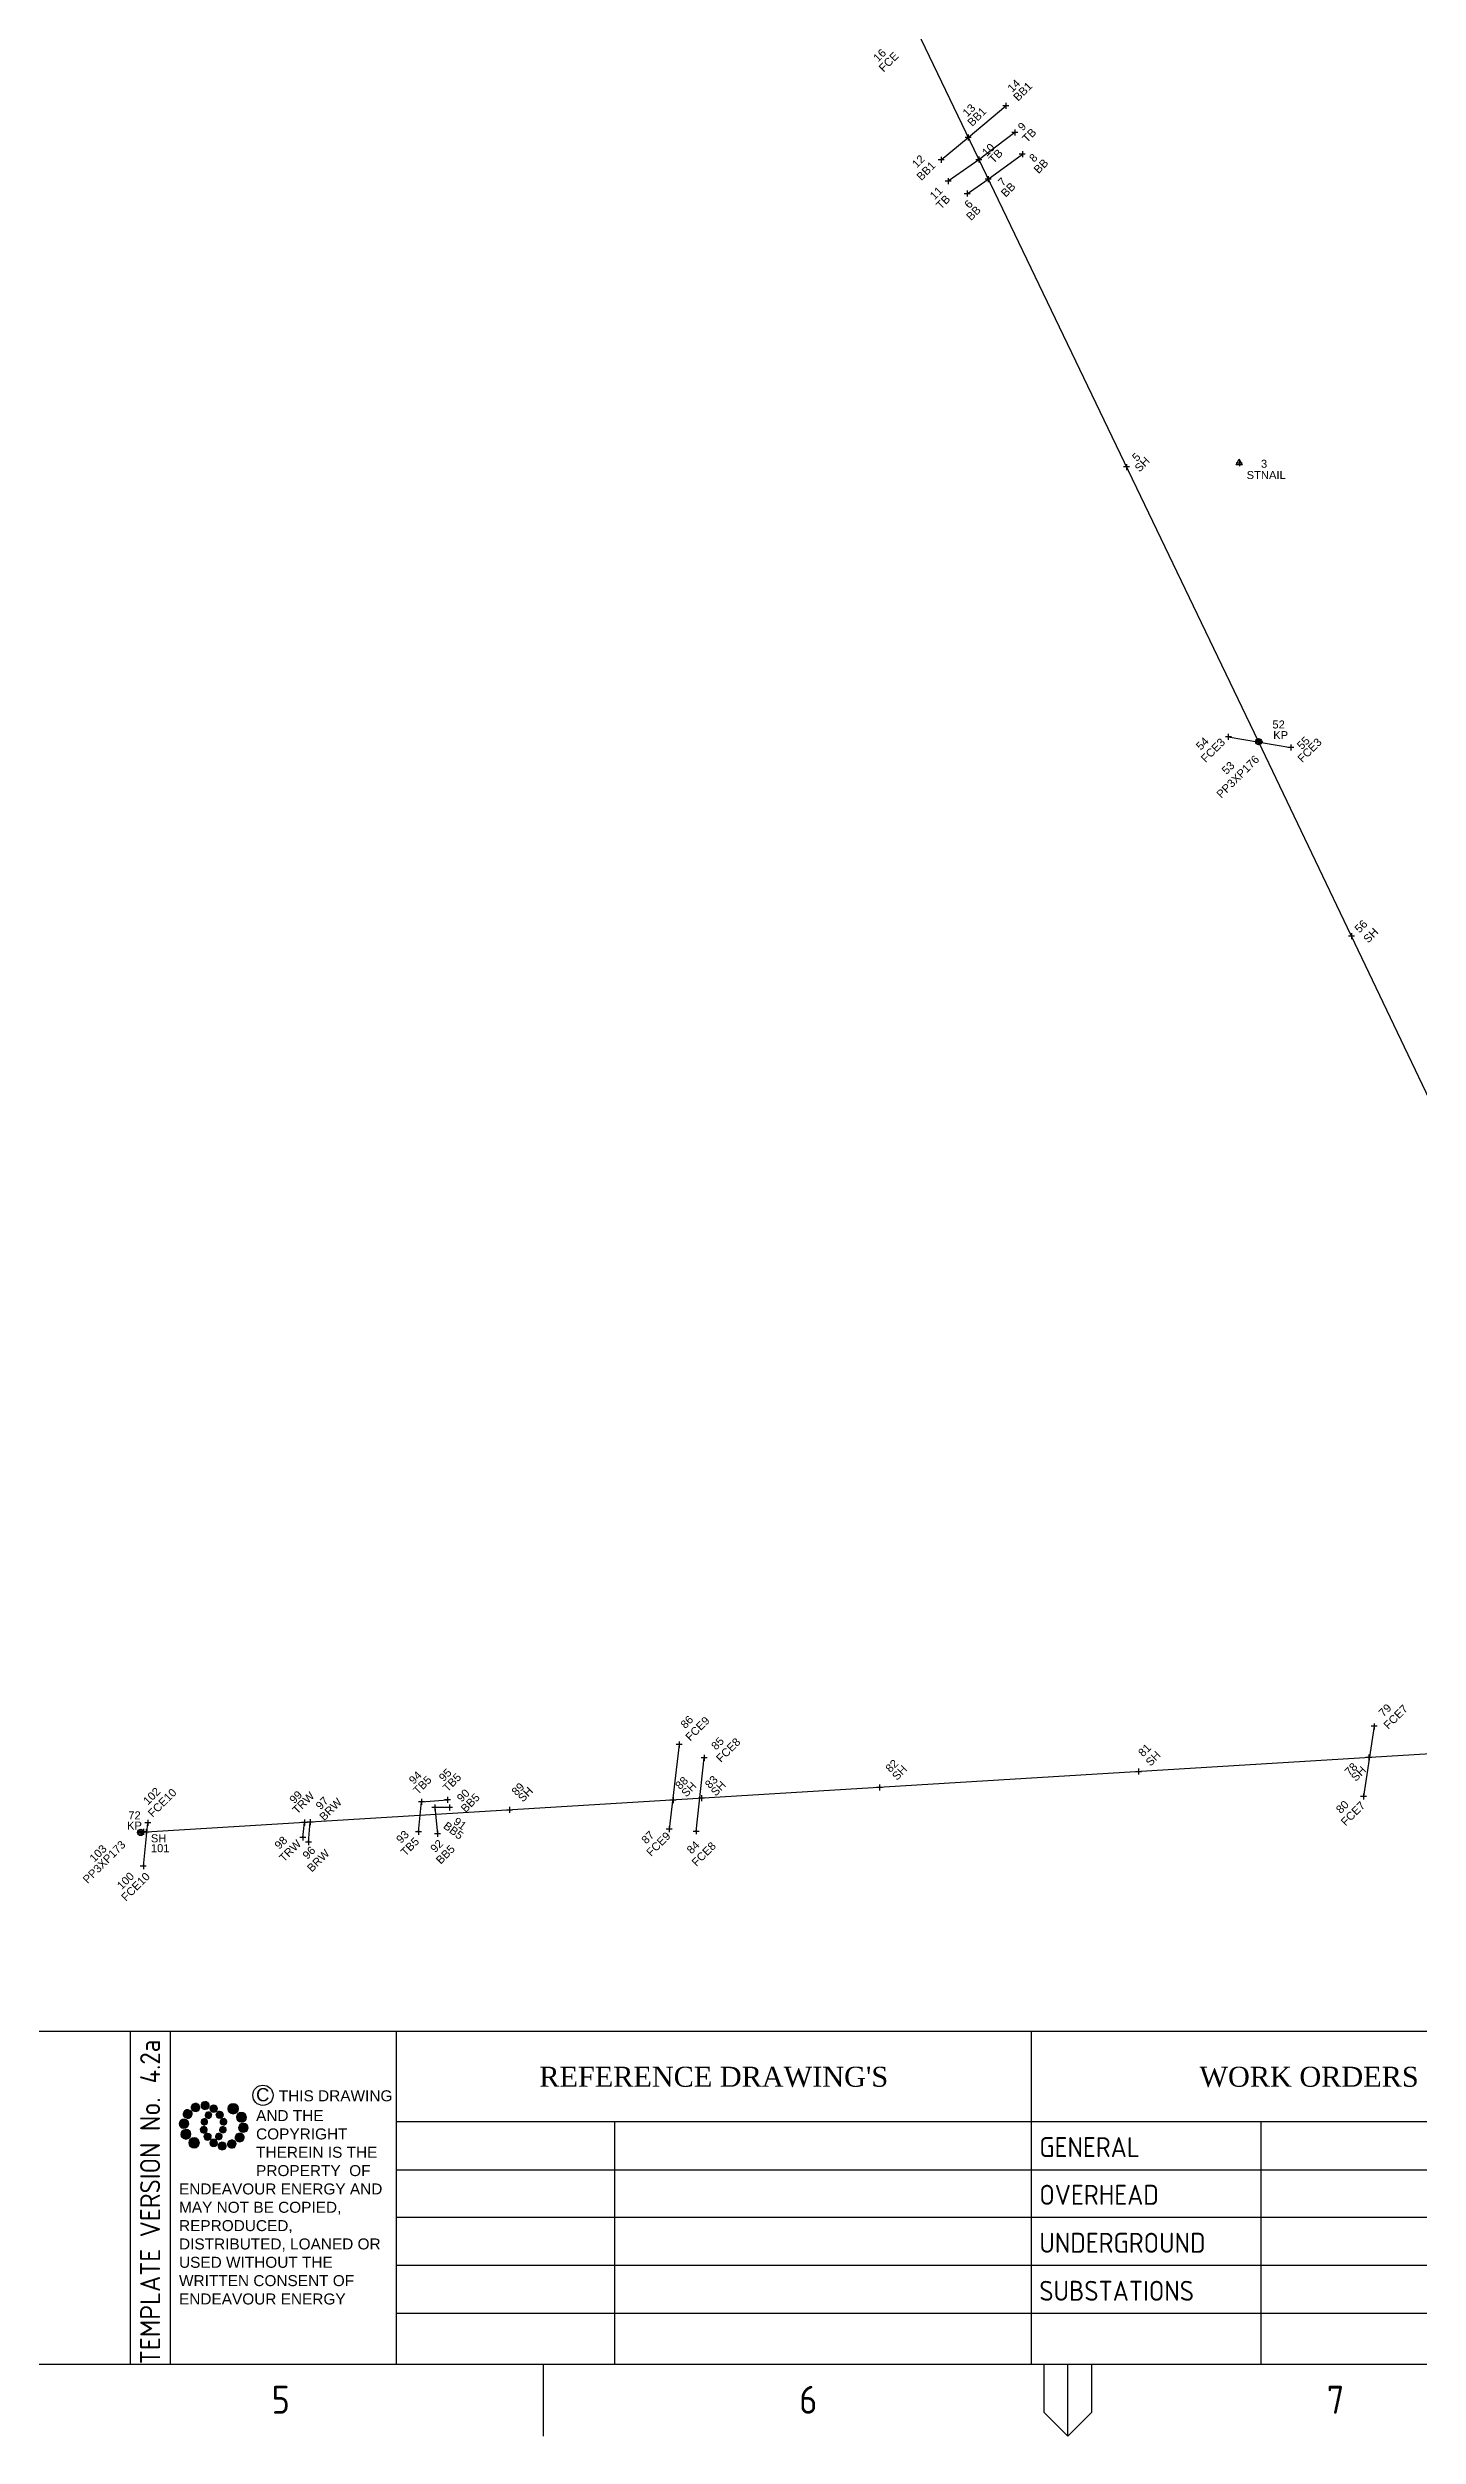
# Paper-space layout 'Survey' of a CAD drawing. Header units: metres, sheet in millimetres. Extents: x -21 to 813, y -3 to 583.
# Drawn here: x 268.7 to 439.9, y -3 to 295.5 of the extents above; entities that cross this region are included whole.
import ezdxf
from ezdxf.enums import TextEntityAlignment as Align

# ---------------------------------------------------------------- set-up
doc = ezdxf.new("R2010")
doc.units = ezdxf.units.M
doc.layers.get('0').update_dxf_attribs({"color": 6})
for name, color, linetype in [('Notes', 7, 'Continuous'), ('SupportsUG_SP_EXT', 7, 'Continuous'), ('TEXT1', 7, 'Continuous')]:
    doc.layers.add(name, color=color, linetype=linetype)
doc.styles.add('ARIAL', font='arial.ttf', dxfattribs={"height": 2})
doc.styles.add('iecISOCP', font='isocp.shx')
doc.styles.add('iecTimesNewRoman', font='times.ttf')
doc.styles.get("Standard").update_dxf_attribs({"font": 'arial.ttf'})

# ---------------------------------------------------------------- blocks, each defined once
blk = doc.blocks.new('EE_LOGO_SMALL')
at = {"layer": 'Notes'}
h = blk.add_hatch(color=256, dxfattribs=at)
edge = h.paths.add_edge_path()
edge.add_spline(control_points=[(-1.35, 5.88), (-1.41, 6.52), (-1.98, 6.98), (-2.62, 6.92), (-3.26, 6.85), (-3.72, 6.28), (-3.66, 5.65), (-3.6, 5.01), (-3.03, 4.54), (-2.39, 4.61), (-1.75, 4.67), (-1.28, 5.24), (-1.35, 5.88)], knot_values=[0, 0, 0, 0, 1, 1, 1, 2, 2, 2, 3, 3, 3, 4, 4, 4, 4], degree=3, periodic=0)
h = blk.add_hatch(color=256, dxfattribs=at)
edge = h.paths.add_edge_path()
edge.add_spline(control_points=[(-8.41, 1.95), (-9.16, 1.99), (-9.8, 1.42), (-9.84, 0.67), (-9.89, -0.07), (-9.31, -0.71), (-8.56, -0.75), (-7.82, -0.8), (-7.18, -0.23), (-7.14, 0.52), (-7.09, 1.27), (-7.66, 1.91), (-8.41, 1.95)], knot_values=[0, 0, 0, 0, 1, 1, 1, 2, 2, 2, 3, 3, 3, 4, 4, 4, 4], degree=3, periodic=0)
h = blk.add_hatch(color=256, dxfattribs=at)
edge = h.paths.add_edge_path()
edge.add_spline(control_points=[(-6.81, 4.47), (-7.42, 4.82), (-8.21, 4.62), (-8.57, 4), (-8.92, 3.39), (-8.72, 2.6), (-8.1, 2.25), (-7.49, 1.89), (-6.7, 2.09), (-6.34, 2.71), (-5.98, 3.32), (-6.19, 4.11), (-6.81, 4.47)], knot_values=[0, 0, 0, 0, 1, 1, 1, 2, 2, 2, 3, 3, 3, 4, 4, 4, 4], degree=3, periodic=0)
h = blk.add_hatch(color=256, dxfattribs=at)
edge = h.paths.add_edge_path()
edge.add_spline(control_points=[(-4.19, 5.89), (-4.56, 6.46), (-5.32, 6.62), (-5.88, 6.26), (-6.45, 5.89), (-6.61, 5.13), (-6.25, 4.56), (-5.88, 4), (-5.13, 3.83), (-4.56, 4.2), (-3.99, 4.56), (-3.82, 5.32), (-4.19, 5.89)], knot_values=[0, 0, 0, 0, 1, 1, 1, 2, 2, 2, 3, 3, 3, 4, 4, 4, 4], degree=3, periodic=0)
h = blk.add_hatch(color=256, dxfattribs=at)
edge = h.paths.add_edge_path()
edge.add_spline(control_points=[(-2.5, 2.07), (-3.02, 2.18), (-3.52, 1.86), (-3.63, 1.35), (-3.74, 0.84), (-3.41, 0.33), (-2.91, 0.22), (-2.39, 0.11), (-1.89, 0.43), (-1.78, 0.95), (-1.67, 1.46), (-1.99, 1.96), (-2.5, 2.07)], knot_values=[0, 0, 0, 0, 1, 1, 1, 2, 2, 2, 3, 3, 3, 4, 4, 4, 4], degree=3, periodic=0)
h = blk.add_hatch(color=256, dxfattribs=at)
edge = h.paths.add_edge_path()
edge.add_spline(control_points=[(1.01, 4.87), (1.01, 4.27), (0.53, 3.79), (-0.07, 3.79), (-0.67, 3.79), (-1.16, 4.27), (-1.16, 4.87), (-1.16, 5.47), (-0.67, 5.96), (-0.07, 5.96), (0.53, 5.96), (1.01, 5.47), (1.01, 4.87)], knot_values=[0, 0, 0, 0, 1, 1, 1, 2, 2, 2, 3, 3, 3, 4, 4, 4, 4], degree=3, periodic=0)
edge = h.paths.add_edge_path()
edge.add_spline(control_points=[(-1.36, 3.98), (-1.87, 4.09), (-2.38, 3.77), (-2.49, 3.26), (-2.6, 2.75), (-2.27, 2.24), (-1.76, 2.13), (-1.25, 2.02), (-0.75, 2.35), (-0.64, 2.86), (-0.53, 3.37), (-0.85, 3.87), (-1.36, 3.98)], knot_values=[0, 0, 0, 0, 1, 1, 1, 2, 2, 2, 3, 3, 3, 4, 4, 4, 4], degree=3, periodic=0)
h = blk.add_hatch(color=256, dxfattribs=at)
edge = h.paths.add_edge_path()
edge.add_spline(control_points=[(2.33, 2.37), (2.77, 2.76), (2.8, 3.42), (2.42, 3.85), (2.03, 4.29), (1.37, 4.32), (0.94, 3.94), (0.51, 3.55), (0.47, 2.89), (0.85, 2.46), (1.24, 2.03), (1.9, 1.99), (2.33, 2.37)], knot_values=[0, 0, 0, 0, 1, 1, 1, 2, 2, 2, 3, 3, 3, 4, 4, 4, 4], degree=3, periodic=0)
edge = h.paths.add_edge_path()
edge.add_spline(control_points=[(1.01, 4.87), (1.01, 4.27), (0.53, 3.79), (-0.07, 3.79), (-0.67, 3.79), (-1.16, 4.27), (-1.16, 4.87), (-1.16, 5.47), (-0.67, 5.96), (-0.07, 5.96), (0.53, 5.96), (1.01, 5.47), (1.01, 4.87)], knot_values=[0, 0, 0, 0, 1, 1, 1, 2, 2, 2, 3, 3, 3, 4, 4, 4, 4], degree=3, periodic=0)
h = blk.add_hatch(color=256, dxfattribs=at)
edge = h.paths.add_edge_path()
edge.add_spline(control_points=[(1.01, 4.87), (1.01, 4.27), (0.53, 3.79), (-0.07, 3.79), (-0.67, 3.79), (-1.16, 4.27), (-1.16, 4.87), (-1.16, 5.47), (-0.67, 5.96), (-0.07, 5.96), (0.53, 5.96), (1.01, 5.47), (1.01, 4.87)], knot_values=[0, 0, 0, 0, 1, 1, 1, 2, 2, 2, 3, 3, 3, 4, 4, 4, 4], degree=3, periodic=0)
edge = h.paths.add_edge_path(flags=16)
edge.add_spline(control_points=[(1.01, 4.87), (1.01, 4.27), (0.53, 3.79), (-0.07, 3.79), (-0.67, 3.79), (-1.16, 4.27), (-1.16, 4.87), (-1.16, 5.47), (-0.67, 5.96), (-0.07, 5.96), (0.53, 5.96), (1.01, 5.47), (1.01, 4.87)], knot_values=[0, 0, 0, 0, 1, 1, 1, 2, 2, 2, 3, 3, 3, 4, 4, 4, 4], degree=3, periodic=0)
h = blk.add_hatch(color=256, dxfattribs=at)
edge = h.paths.add_edge_path()
edge.add_spline(control_points=[(2.98, 0.19), (3.52, 0.33), (3.83, 0.88), (3.69, 1.41), (3.55, 1.94), (3.01, 2.26), (2.48, 2.12), (1.95, 1.98), (1.63, 1.43), (1.77, 0.9), (1.91, 0.37), (2.45, 0.05), (2.98, 0.19)], knot_values=[0, 0, 0, 0, 1, 1, 1, 2, 2, 2, 3, 3, 3, 4, 4, 4, 4], degree=3, periodic=0)
h = blk.add_hatch(color=256, dxfattribs=at)
edge = h.paths.add_edge_path()
edge.add_spline(control_points=[(6.99, 4.87), (6.99, 4.04), (6.32, 3.36), (5.48, 3.36), (4.65, 3.36), (3.97, 4.04), (3.97, 4.87), (3.97, 5.71), (4.65, 6.38), (5.48, 6.38), (6.32, 6.38), (6.99, 5.71), (6.99, 4.87)], knot_values=[0, 0, 0, 0, 1, 1, 1, 2, 2, 2, 3, 3, 3, 4, 4, 4, 4], degree=3, periodic=0)
h = blk.add_hatch(color=256, dxfattribs=at)
edge = h.paths.add_edge_path()
edge.add_spline(control_points=[(8.37, 1.14), (9.1, 1.46), (9.42, 2.3), (9.11, 3.02), (8.79, 3.74), (7.95, 4.07), (7.23, 3.75), (6.51, 3.43), (6.18, 2.59), (6.49, 1.87), (6.81, 1.15), (7.65, 0.82), (8.37, 1.14)], knot_values=[0, 0, 0, 0, 1, 1, 1, 2, 2, 2, 3, 3, 3, 4, 4, 4, 4], degree=3, periodic=0)
h = blk.add_hatch(color=256, dxfattribs=at)
edge = h.paths.add_edge_path()
edge.add_spline(control_points=[(8.27, -1.91), (9.01, -1.95), (9.65, -1.38), (9.69, -0.63), (9.74, 0.12), (9.17, 0.75), (8.42, 0.8), (7.67, 0.84), (7.03, 0.27), (6.99, -0.48), (6.95, -1.22), (7.52, -1.87), (8.27, -1.91)], knot_values=[0, 0, 0, 0, 1, 1, 1, 2, 2, 2, 3, 3, 3, 4, 4, 4, 4], degree=3, periodic=0)
h = blk.add_hatch(color=256, dxfattribs=at)
edge = h.paths.add_edge_path()
edge.add_spline(control_points=[(-8.52, -1.1), (-9.24, -1.42), (-9.57, -2.26), (-9.25, -2.98), (-8.94, -3.7), (-8.09, -4.03), (-7.37, -3.71), (-6.65, -3.39), (-6.33, -2.55), (-6.64, -1.83), (-6.96, -1.11), (-7.8, -0.78), (-8.52, -1.1)], knot_values=[0, 0, 0, 0, 1, 1, 1, 2, 2, 2, 3, 3, 3, 4, 4, 4, 4], degree=3, periodic=0)
h = blk.add_hatch(color=256, dxfattribs=at)
edge = h.paths.add_edge_path()
edge.add_spline(control_points=[(-7.14, -4.83), (-7.14, -4), (-6.46, -3.32), (-5.63, -3.32), (-4.8, -3.32), (-4.12, -4), (-4.12, -4.83), (-4.12, -5.67), (-4.8, -6.34), (-5.63, -6.34), (-6.46, -6.34), (-7.14, -5.67), (-7.14, -4.83)], knot_values=[0, 0, 0, 0, 1, 1, 1, 2, 2, 2, 3, 3, 3, 4, 4, 4, 4], degree=3, periodic=0)
h = blk.add_hatch(color=256, dxfattribs=at)
edge = h.paths.add_edge_path()
edge.add_spline(control_points=[(-3.13, -0.15), (-3.66, -0.29), (-3.98, -0.84), (-3.84, -1.37), (-3.7, -1.9), (-3.15, -2.22), (-2.62, -2.08), (-2.09, -1.94), (-1.78, -1.39), (-1.91, -0.86), (-2.06, -0.33), (-2.6, -0.01), (-3.13, -0.15)], knot_values=[0, 0, 0, 0, 1, 1, 1, 2, 2, 2, 3, 3, 3, 4, 4, 4, 4], degree=3, periodic=0)
h = blk.add_hatch(color=256, dxfattribs=at)
edge = h.paths.add_edge_path()
edge.add_spline(control_points=[(-2.48, -2.33), (-2.91, -2.72), (-2.95, -3.38), (-2.56, -3.81), (-2.18, -4.24), (-1.52, -4.28), (-1.08, -3.9), (-0.65, -3.51), (-0.62, -2.85), (-1, -2.42), (-1.39, -1.98), (-2.05, -1.95), (-2.48, -2.33)], knot_values=[0, 0, 0, 0, 1, 1, 1, 2, 2, 2, 3, 3, 3, 4, 4, 4, 4], degree=3, periodic=0)
h = blk.add_hatch(color=256, dxfattribs=at)
edge = h.paths.add_edge_path()
edge.add_spline(control_points=[(-1.16, -4.83), (-1.16, -4.23), (-0.67, -3.74), (-0.07, -3.74), (0.53, -3.74), (1.01, -4.23), (1.01, -4.83), (1.01, -5.43), (0.53, -5.92), (-0.07, -5.92), (-0.67, -5.92), (-1.16, -5.43), (-1.16, -4.83)], knot_values=[0, 0, 0, 0, 1, 1, 1, 2, 2, 2, 3, 3, 3, 4, 4, 4, 4], degree=3, periodic=0)
h = blk.add_hatch(color=256, dxfattribs=at)
edge = h.paths.add_edge_path()
edge.add_spline(control_points=[(1.22, -3.94), (1.73, -4.05), (2.23, -3.73), (2.34, -3.22), (2.45, -2.71), (2.13, -2.2), (1.62, -2.09), (1.11, -1.98), (0.6, -2.3), (0.49, -2.81), (0.38, -3.32), (0.71, -3.83), (1.22, -3.94)], knot_values=[0, 0, 0, 0, 1, 1, 1, 2, 2, 2, 3, 3, 3, 4, 4, 4, 4], degree=3, periodic=0)
h = blk.add_hatch(color=256, dxfattribs=at)
edge = h.paths.add_edge_path()
edge.add_spline(control_points=[(1.2, -5.84), (1.27, -6.47), (1.84, -6.94), (2.47, -6.87), (3.11, -6.81), (3.58, -6.24), (3.51, -5.6), (3.45, -4.96), (2.88, -4.5), (2.24, -4.56), (1.6, -4.63), (1.13, -5.2), (1.2, -5.84)], knot_values=[0, 0, 0, 0, 1, 1, 1, 2, 2, 2, 3, 3, 3, 4, 4, 4, 4], degree=3, periodic=0)
h = blk.add_hatch(color=256, dxfattribs=at)
edge = h.paths.add_edge_path()
edge.add_spline(control_points=[(2.36, -2.03), (2.87, -2.14), (3.37, -1.81), (3.48, -1.3), (3.59, -0.79), (3.27, -0.29), (2.76, -0.18), (2.25, -0.07), (1.74, -0.39), (1.63, -0.9), (1.52, -1.41), (1.85, -1.92), (2.36, -2.03)], knot_values=[0, 0, 0, 0, 1, 1, 1, 2, 2, 2, 3, 3, 3, 4, 4, 4, 4], degree=3, periodic=0)
h = blk.add_hatch(color=256, dxfattribs=at)
edge = h.paths.add_edge_path()
edge.add_spline(control_points=[(4.05, -5.84), (4.41, -6.41), (5.17, -6.58), (5.73, -6.21), (6.3, -5.85), (6.46, -5.09), (6.1, -4.52), (5.73, -3.95), (4.98, -3.79), (4.41, -4.16), (3.84, -4.52), (3.68, -5.28), (4.05, -5.84)], knot_values=[0, 0, 0, 0, 1, 1, 1, 2, 2, 2, 3, 3, 3, 4, 4, 4, 4], degree=3, periodic=0)
h = blk.add_hatch(color=256, dxfattribs=at)
edge = h.paths.add_edge_path()
edge.add_spline(control_points=[(6.66, -4.43), (7.27, -4.78), (8.06, -4.58), (8.42, -3.96), (8.78, -3.35), (8.57, -2.56), (7.96, -2.2), (7.34, -1.84), (6.55, -2.05), (6.2, -2.66), (5.84, -3.28), (6.04, -4.07), (6.66, -4.43)], knot_values=[0, 0, 0, 0, 1, 1, 1, 2, 2, 2, 3, 3, 3, 4, 4, 4, 4], degree=3, periodic=0)
at = {"layer": 'Notes', "lineweight": 0}
for points in [[(1.85, 2.13), (1.85, 2.13)], [(-1.99, -2.08), (-1.99, -2.08)]]:
    blk.add_lwpolyline(points, dxfattribs=at)
for points in [[(-1.35, 5.88), (-1.41, 6.52), (-1.98, 6.98), (-2.62, 6.92), (-3.26, 6.85), (-3.72, 6.28), (-3.66, 5.65), (-3.6, 5.01), (-3.03, 4.54), (-2.39, 4.61), (-1.75, 4.67), (-1.28, 5.24), (-1.35, 5.88)], [(-8.41, 1.95), (-9.16, 1.99), (-9.8, 1.42), (-9.84, 0.67), (-9.89, -0.07), (-9.31, -0.71), (-8.56, -0.75), (-7.82, -0.8), (-7.18, -0.23), (-7.14, 0.52), (-7.09, 1.27), (-7.66, 1.91), (-8.41, 1.95)], [(-6.81, 4.47), (-7.42, 4.82), (-8.21, 4.62), (-8.57, 4), (-8.92, 3.39), (-8.72, 2.6), (-8.1, 2.25), (-7.49, 1.89), (-6.7, 2.09), (-6.34, 2.71), (-5.98, 3.32), (-6.19, 4.11), (-6.81, 4.47)], [(-4.19, 5.89), (-4.56, 6.46), (-5.32, 6.62), (-5.88, 6.26), (-6.45, 5.89), (-6.61, 5.13), (-6.25, 4.56), (-5.88, 4), (-5.13, 3.83), (-4.56, 4.2), (-3.99, 4.56), (-3.82, 5.32), (-4.19, 5.89)], [(-2.5, 2.07), (-3.02, 2.18), (-3.52, 1.86), (-3.63, 1.35), (-3.74, 0.84), (-3.41, 0.33), (-2.91, 0.22), (-2.39, 0.11), (-1.89, 0.43), (-1.78, 0.95), (-1.67, 1.46), (-1.99, 1.96), (-2.5, 2.07)], [(-1.36, 3.98), (-1.87, 4.09), (-2.38, 3.77), (-2.49, 3.26), (-2.6, 2.75), (-2.27, 2.24), (-1.76, 2.13), (-1.25, 2.02), (-0.75, 2.35), (-0.64, 2.86), (-0.53, 3.37), (-0.85, 3.87), (-1.36, 3.98)], [(1.01, 4.87), (1.01, 4.27), (0.53, 3.79), (-0.07, 3.79), (-0.67, 3.79), (-1.16, 4.27), (-1.16, 4.87), (-1.16, 5.47), (-0.67, 5.96), (-0.07, 5.96), (0.53, 5.96), (1.01, 5.47), (1.01, 4.87)], [(1.01, 4.87), (1.01, 4.27), (0.53, 3.79), (-0.07, 3.79), (-0.67, 3.79), (-1.16, 4.27), (-1.16, 4.87), (-1.16, 5.47), (-0.67, 5.96), (-0.07, 5.96), (0.53, 5.96), (1.01, 5.47), (1.01, 4.87)], [(2.33, 2.37), (2.77, 2.76), (2.8, 3.42), (2.42, 3.85), (2.03, 4.29), (1.37, 4.32), (0.94, 3.94), (0.51, 3.55), (0.47, 2.89), (0.85, 2.46), (1.24, 2.03), (1.9, 1.99), (2.33, 2.37)], [(2.98, 0.19), (3.52, 0.33), (3.83, 0.88), (3.69, 1.41), (3.55, 1.94), (3.01, 2.26), (2.48, 2.12), (1.95, 1.98), (1.63, 1.43), (1.77, 0.9), (1.91, 0.37), (2.45, 0.05), (2.98, 0.19)], [(6.99, 4.87), (6.99, 4.04), (6.32, 3.36), (5.48, 3.36), (4.65, 3.36), (3.97, 4.04), (3.97, 4.87), (3.97, 5.71), (4.65, 6.38), (5.48, 6.38), (6.32, 6.38), (6.99, 5.71), (6.99, 4.87)], [(8.37, 1.14), (9.1, 1.46), (9.42, 2.3), (9.11, 3.02), (8.79, 3.74), (7.95, 4.07), (7.23, 3.75), (6.51, 3.43), (6.18, 2.59), (6.49, 1.87), (6.81, 1.15), (7.65, 0.82), (8.37, 1.14)], [(8.27, -1.91), (9.01, -1.95), (9.65, -1.38), (9.69, -0.63), (9.74, 0.12), (9.17, 0.75), (8.42, 0.8), (7.67, 0.84), (7.03, 0.27), (6.99, -0.48), (6.95, -1.22), (7.52, -1.87), (8.27, -1.91)], [(-8.52, -1.1), (-9.24, -1.42), (-9.57, -2.26), (-9.25, -2.98), (-8.94, -3.7), (-8.09, -4.03), (-7.37, -3.71), (-6.65, -3.39), (-6.33, -2.55), (-6.64, -1.83), (-6.96, -1.11), (-7.8, -0.78), (-8.52, -1.1)], [(-7.14, -4.83), (-7.14, -4), (-6.46, -3.32), (-5.63, -3.32), (-4.8, -3.32), (-4.12, -4), (-4.12, -4.83), (-4.12, -5.67), (-4.8, -6.34), (-5.63, -6.34), (-6.46, -6.34), (-7.14, -5.67), (-7.14, -4.83)], [(-3.13, -0.15), (-3.66, -0.29), (-3.98, -0.84), (-3.84, -1.37), (-3.7, -1.9), (-3.15, -2.22), (-2.62, -2.08), (-2.09, -1.94), (-1.78, -1.39), (-1.91, -0.86), (-2.06, -0.33), (-2.6, -0.01), (-3.13, -0.15)], [(-2.48, -2.33), (-2.91, -2.72), (-2.95, -3.38), (-2.56, -3.81), (-2.18, -4.24), (-1.52, -4.28), (-1.08, -3.9), (-0.65, -3.51), (-0.62, -2.85), (-1, -2.42), (-1.39, -1.98), (-2.05, -1.95), (-2.48, -2.33)], [(-1.16, -4.83), (-1.16, -4.23), (-0.67, -3.74), (-0.07, -3.74), (0.53, -3.74), (1.01, -4.23), (1.01, -4.83), (1.01, -5.43), (0.53, -5.92), (-0.07, -5.92), (-0.67, -5.92), (-1.16, -5.43), (-1.16, -4.83)], [(1.22, -3.94), (1.73, -4.05), (2.23, -3.73), (2.34, -3.22), (2.45, -2.71), (2.13, -2.2), (1.62, -2.09), (1.11, -1.98), (0.6, -2.3), (0.49, -2.81), (0.38, -3.32), (0.71, -3.83), (1.22, -3.94)], [(1.2, -5.84), (1.27, -6.47), (1.84, -6.94), (2.47, -6.87), (3.11, -6.81), (3.58, -6.24), (3.51, -5.6), (3.45, -4.96), (2.88, -4.5), (2.24, -4.56), (1.6, -4.63), (1.13, -5.2), (1.2, -5.84)], [(2.36, -2.03), (2.87, -2.14), (3.37, -1.81), (3.48, -1.3), (3.59, -0.79), (3.27, -0.29), (2.76, -0.18), (2.25, -0.07), (1.74, -0.39), (1.63, -0.9), (1.52, -1.41), (1.85, -1.92), (2.36, -2.03)], [(4.05, -5.84), (4.41, -6.41), (5.17, -6.58), (5.73, -6.21), (6.3, -5.85), (6.46, -5.09), (6.1, -4.52), (5.73, -3.95), (4.98, -3.79), (4.41, -4.16), (3.84, -4.52), (3.68, -5.28), (4.05, -5.84)], [(6.66, -4.43), (7.27, -4.78), (8.06, -4.58), (8.42, -3.96), (8.78, -3.35), (8.57, -2.56), (7.96, -2.2), (7.34, -1.84), (6.55, -2.05), (6.2, -2.66), (5.84, -3.28), (6.04, -4.07), (6.66, -4.43)]]:
    blk.add_open_spline(points, degree=3, knots=[0, 0, 0, 0, 1, 1, 1, 2, 2, 2, 3, 3, 3, 4, 4, 4, 4], dxfattribs=at)
blk = doc.blocks.new('EE_COPYRIGHT_A1')
at = {"layer": 'Notes'}
blk.add_circle((9.53, -0.82), 1.15, dxfattribs=at)
at = {"xscale": 0.4, "yscale": 0.4, "zscale": 0.4}
blk.add_blockref('EE_LOGO_SMALL', (3.96, -4.29), dxfattribs=at)
at = {"layer": 'Notes', "insert": (0, 0), "char_height": 1.25, "width": 24.1208, "attachment_point": 1, "style": 'ARIAL'}
blk.add_mtext('\\pt8.75;               ^I{\\H1.2x;C } THIS DRAWING\\P\\pi-8.75,l8.75,t8.75,20;       ^IAND THE ^I\\P\\pi0,t8.75;COPYRIGHT\\P\\pi-8.75,t1.25,8.75;^I^ITHEREIN IS THE PROPERTY  OF \\P\\pi0,l0,t1.25;ENDEAVOUR ENERGY AND MAY NOT BE COPIED, REPRODUCED, DISTRIBUTED, LOANED OR USED WITHOUT THE WRITTEN CONSENT OF ENDEAVOUR ENERGY', dxfattribs=at)
blk = doc.blocks.new('A1_FRAME_TITLE')
at = {"layer": 'Notes', "color": 3, "linetype": 'Continuous'}
for p, q in [((299.54, 47.62), (299.54, 5.97)), ((304.54, 47.62), (304.54, 5.97)), ((332.78, 47.62), (332.78, 5.97)), ((412.12, 47.62), (412.12, 5.97))]:
    blk.add_line(p, q, dxfattribs=at)
at = {"layer": 'Notes', "color": 7}
for p, q in [((332.81, 36.33), (478.24, 36.33)), ((360.07, 36.33), (360.07, 5.97)), ((440.78, 36.33), (440.78, 5.97)), ((332.78, 30.28), (478.24, 30.28)), ((478.24, 24.33), (332.78, 24.33)), ((478.24, 18.33), (332.78, 18.33)), ((478.24, 12.33), (332.78, 12.33))]:
    blk.add_line(p, q, dxfattribs=at)
at = {"layer": 'Notes', "linetype": 'Continuous'}
for p, q in [((351.17, -3.03), (351.17, 5.97)), ((413.68, 5.97), (413.68, -0.03)), ((416.68, -3.03), (416.68, 5.97)), ((419.68, -0.03), (419.68, 5.97)), ((413.68, -0.03), (416.68, -3.03)), ((416.68, -3.03), (419.68, -0.03))]:
    blk.add_line(p, q, dxfattribs=at)
at = {"layer": 'Notes', "color": 3, "linetype": 'Continuous', "flags": 128}
for points in [[(123.8, 47.62), (824.37, 47.62)], [(123.8, 5.97), (824.37, 5.97)]]:
    blk.add_lwpolyline(points, dxfattribs=at)
at = {"layer": 'Notes', "xscale": 1.1, "yscale": 1.1, "zscale": 1.1}
blk.add_blockref('EE_COPYRIGHT_A1', (305.65, 40.49), dxfattribs=at)
blk.add_attdef('DRAFT_NUM', (29.9, 23.29), '', height=2.5, rotation=90)
at = {"layer": 'Notes', "style": 'iecTimesNewRoman'}
blk.add_text("REFERENCE DRAWING'S", height=2.5, dxfattribs=at).set_placement((372.45, 40.66), align=Align.CENTER)
blk.add_text('WORK ORDERS', height=2.5, dxfattribs=at).set_placement((433.13, 40.66))
at = {"layer": 'Notes', "color": 7, "style": 'iecISOCP'}
blk.add_text('TEMPLATE VERSION No.', height=2.5, rotation=90, dxfattribs=at).set_placement((302.04, 5.97), align=Align.MIDDLE_LEFT)
for s, height, p in [('GENERAL', 2.5, (413.12, 31.86)), ('OVERHEAD', 2.5, (413.12, 25.9)), ('UNDERGROUND', 2.5, (413.12, 19.9)), ('SUBSTATIONS', 2.5, (413.12, 13.9)), ('5', 3.5, (317.21, -0.22)), ('6', 3.5, (383.12, -0.22)), ('7', 3.5, (449.03, -0.22))]:
    blk.add_text(s, height=height, dxfattribs=at).set_placement(p)
at = {"layer": 'Notes', "color": 7, "style": 'iecISOCP', "flags": 8}
blk.add_attdef('VERSION_NO', text='', height=2.5, rotation=90, dxfattribs=at).set_placement((302.04, 43.81), align=Align.MIDDLE_CENTER)
at = {"layer": 'Notes', "color": 7, "style": 'iecISOCP'}
for tag, p in [('CAP_NO', (513.19, 43.46)), ('IE_NUM', (513.05, 37.81)), ('REF_No_1', (335.24, 32.31)), ('REF_1', (362.52, 32.31)), ('GEN_WO', (441.71, 31.76)), ('HV_SWITCH', (513.46, 32.16)), ('REF_No_2', (335.24, 26.31)), ('REF_2', (362.52, 26.31)), ('OH_WO', (441.71, 25.81)), ('UBD_REF', (513.05, 25.83)), ('REF_No_3', (335.24, 20.31)), ('REF_3', (362.52, 20.31)), ('UG_WO', (441.71, 20.05)), ('GIS_MAP_No', (513.05, 20.04)), ('REF_No_4', (335.24, 14.31)), ('REF_4', (362.52, 14.31)), ('SUB_WO', (441.71, 13.81)), ('HV_OP_DIAG', (513.33, 14.2)), ('LGA', (512.95, 7.78))]:
    blk.add_attdef(tag, p, '', height=2.5, dxfattribs=at)
at = {"layer": 'Notes', "style": 'iecISOCP'}
for tag, p in [('T1', (684.37, 39.47)), ('T2', (684.37, 34.35)), ('T3', (684.37, 28.92)), ('T4', (684.37, 23.66)), ('T5', (684.37, 18.23)), ('T6', (684.37, 12.97))]:
    blk.add_attdef(tag, text='', height=3.5, dxfattribs=at).set_placement(p, align=Align.CENTER)
at = {"layer": 'Notes', "color": 7, "style": 'iecISOCP'}
for tag, p in [('scale', (567.76, 33.27)), ('DRAWN', (567.76, 24.93)), ('DATE', (567.76, 16.88)), ('CHD', (567.76, 8.37)), ('DESIGN', (605.62, 9.15))]:
    blk.add_attdef(tag, text='', height=2.5, dxfattribs=at).set_placement(p, align=Align.CENTER)
at = {"layer": 'Notes', "color": 4, "style": 'iecISOCP'}
blk.add_attdef('NUM', text='', height=7, dxfattribs=at).set_placement((792.37, 20.12), align=Align.MIDDLE_CENTER)
at = {"layer": 'Notes', "color": 1, "style": 'iecISOCP'}
blk.add_attdef('REV', text='', height=5, dxfattribs=at).set_placement((820.05, 17.1), align=Align.CENTER)
at = {"layer": 'Notes', "color": 7, "style": 'iecISOCP'}
for tag, p in [('NS', (790.71, 8.12)), ('SHTS', (805.41, 8.12))]:
    blk.add_attdef(tag, text='', height=2.5, dxfattribs=at).set_placement(p, align=Align.MIDDLE)
at = {"layer": 'Notes', "style": 'iecISOCP'}
blk.add_attdef('ExportID', (9.08, 2.39), '', height=2.5, dxfattribs=at)
at = {"layer": 'Notes', "style": 'iecISOCP', "flags": 1}
for tag, p in [('ProjectType', (14.17, -26.8)), ('ProjectNumber', (23.56, -26.82)), ('DrawingNumber', (35.51, -26.8)), ('ProjectDescription', (47.56, -26.83)), ('ExportDate', (60.28, -26.79)), ('ExportUserName', (69.15, -26.8)), ('DesignerCompanyName', (81.48, -26.79)), ('ExportAreaOfInterest', (97.1, -26.81)), ('GIS_SUCCESS', (112, -26.78)), ('CAD_SUCCESS', (121.79, -26.78)), ('DEPOTCODE', (132.11, -26.88)), ('ExportCategories', (140.08, -26.8)), ('Comments', (154.38, -26.88))]:
    blk.add_attdef(tag, p, '', height=1, dxfattribs=at)
blk = doc.blocks.new('POWER POLE')
h = blk.add_hatch(color=256)
h.paths.add_polyline_path([(-1, 0, 1), (1, 0, 1)])
h.paths.add_polyline_path([(0.74, 0, -1), (-0.74, 0, -1)], flags=16)
for radius in [0.996, 0.563]:
    blk.add_circle((0, 0), radius)
at = {"layer": 'TEXT1', "style": 'ARIAL'}
blk.add_text('PP', height=0.56, rotation=302.70417, dxfattribs=at).set_placement((-0.52, 0.26))
blk = doc.blocks.new('statn')
at = {"linetype": 'Continuous'}
blk.add_line((-0.99, 0.57), (1.01, 0.67), dxfattribs=at)
for q in [(-0.99, 0.57), (1.01, 0.67)]:
    blk.add_line((0.09, -1.11), q)

psp = doc.layouts.new('Survey')

# ---------------------------------------------------------------- linework, layer by layer
at = {"layer": 'Notes', "linetype": 'Continuous'}
for p, q in [((419.97, 208.8), (255.43, 551.48)), ((383.68, 284.33), (388.39, 288.28)), ((388.39, 288.66), (388.39, 287.91)), ((380.3, 281.51), (383.68, 284.33)), ((383.68, 284.7), (383.68, 283.95)), ((389.52, 284.92), (385.02, 281.54)), ((389.52, 285.3), (389.52, 284.55)), ((380.3, 281.88), (380.3, 281.13)), ((385.02, 281.54), (381.19, 278.87)), ((385.02, 281.92), (385.02, 281.17)), ((386.19, 279.1), (390.45, 282.25)), ((390.45, 282.62), (390.45, 281.87)), ((381.19, 279.25), (381.19, 278.5)), ((383.55, 277.29), (386.19, 279.1)), ((383.55, 277.67), (383.55, 276.92)), ((386.19, 279.48), (386.19, 278.73)), ((403.48, 243.5), (403.48, 242.75)), ((417.56, 244), (417.56, 243.25)), ((416.18, 209.76), (416.18, 209.01)), ((416.18, 209.39), (423.99, 208.06)), ((419.97, 209.17), (419.97, 208.42)), ((420.13, 209.09), (420.13, 208.34)), ((479.2, 84.56), (419.97, 208.8)), ((423.99, 208.44), (423.99, 207.69)), ((431.56, 184.86), (431.56, 184.11)), ((479.2, 84.56), (280.31, 72.45)), ((347.59, 83.81), (347.59, 83.06)), ((434.4, 85.71), (433.07, 76.95)), ((434.4, 86.08), (434.4, 85.33)), ((347.59, 83.44), (346.33, 72.86)), ((349.71, 72.58), (350.7, 81.77)), ((350.7, 82.15), (350.7, 81.4)), ((433.75, 82.17), (433.75, 81.42)), ((372.6, 78.44), (372.6, 77.69)), ((404.96, 80.42), (404.96, 79.67)), ((315.02, 72.52), (315.39, 76.26)), ((315.39, 76.64), (315.39, 75.89)), ((315.39, 76.26), (318.65, 76.51)), ((317.05, 75.93), (317.05, 75.18)), ((318.9, 75.57), (317.05, 75.55)), ((317.05, 75.55), (317.39, 72.26)), ((318.65, 76.89), (318.65, 76.14)), ((318.9, 75.95), (318.9, 75.2)), ((326.37, 75.63), (326.37, 74.88)), ((346.81, 76.87), (346.81, 76.12)), ((350.37, 77.09), (350.37, 76.34)), ((433.07, 77.32), (433.07, 76.57)), ((280.31, 72.82), (280.31, 72.07)), ((280.64, 68.23), (281.21, 73.65)), ((280.66, 72.9), (280.66, 72.15)), ((280.98, 72.86), (280.98, 72.11)), ((281.21, 74.02), (281.21, 73.27)), ((300.55, 71.8), (300.77, 73.69)), ((300.55, 72.17), (300.55, 71.42)), ((300.77, 74.07), (300.77, 73.32)), ((301.27, 71.22), (301.49, 73.74)), ((301.49, 74.11), (301.49, 73.36)), ((315.02, 72.89), (315.02, 72.14)), ((317.39, 72.64), (317.39, 71.89)), ((346.33, 73.23), (346.33, 72.48)), ((349.71, 72.96), (349.71, 72.21)), ((301.27, 71.59), (301.27, 70.84)), ((280.64, 68.6), (280.64, 67.85))]:
    psp.add_line(p, q, dxfattribs=at)
for points in [[(388.77, 288.28), (388.39, 288.28), (388.02, 288.28)], [(384.06, 284.33), (383.68, 284.33), (383.31, 284.33)], [(389.89, 284.92), (389.52, 284.92), (389.14, 284.92)], [(380.68, 281.51), (380.3, 281.51), (379.93, 281.51)], [(385.39, 281.54), (385.02, 281.54), (384.64, 281.54)], [(390.82, 282.25), (390.45, 282.25), (390.07, 282.25)], [(381.56, 278.87), (381.19, 278.87), (380.81, 278.87)], [(386.57, 279.1), (386.19, 279.1), (385.82, 279.1)], [(383.93, 277.29), (383.55, 277.29), (383.18, 277.29)], [(403.85, 243.13), (403.48, 243.13), (403.1, 243.13)], [(417.93, 243.62), (417.56, 243.62), (417.18, 243.62)], [(416.56, 209.39), (416.18, 209.39), (415.81, 209.39)], [(420.35, 208.8), (419.97, 208.8), (419.6, 208.8)], [(420.5, 208.71), (420.13, 208.71), (419.75, 208.71)], [(424.36, 208.06), (423.99, 208.06), (423.61, 208.06)], [(431.94, 184.49), (431.56, 184.49), (431.19, 184.49)], [(434.77, 85.71), (434.4, 85.71), (434.02, 85.71)], [(347.97, 83.44), (347.59, 83.44), (347.22, 83.44)], [(351.07, 81.77), (350.7, 81.77), (350.32, 81.77)], [(434.13, 81.8), (433.75, 81.8), (433.38, 81.8)], [(372.98, 78.07), (372.6, 78.07), (372.23, 78.07)], [(405.34, 80.04), (404.96, 80.04), (404.59, 80.04)], [(315.77, 76.26), (315.39, 76.26), (315.02, 76.26)], [(317.42, 75.55), (317.05, 75.55), (316.67, 75.55)], [(319.02, 76.51), (318.65, 76.51), (318.27, 76.51)], [(319.27, 75.57), (318.9, 75.57), (318.52, 75.57)], [(326.75, 75.25), (326.37, 75.25), (326, 75.25)], [(347.18, 76.5), (346.81, 76.5), (346.43, 76.5)], [(350.74, 76.72), (350.37, 76.72), (349.99, 76.72)], [(433.44, 76.95), (433.07, 76.95), (432.69, 76.95)], [(280.69, 72.45), (280.31, 72.45), (279.94, 72.45)], [(281.04, 72.52), (280.66, 72.52), (280.29, 72.52)], [(281.35, 72.49), (280.98, 72.49), (280.6, 72.49)], [(281.59, 73.65), (281.21, 73.65), (280.84, 73.65)], [(300.92, 71.8), (300.55, 71.8), (300.17, 71.8)], [(301.15, 73.69), (300.77, 73.69), (300.4, 73.69)], [(301.87, 73.74), (301.49, 73.74), (301.12, 73.74)], [(315.39, 72.52), (315.02, 72.52), (314.64, 72.52)], [(317.77, 72.26), (317.39, 72.26), (317.02, 72.26)], [(346.7, 72.86), (346.33, 72.86), (345.95, 72.86)], [(350.08, 72.58), (349.71, 72.58), (349.33, 72.58)], [(301.65, 71.22), (301.27, 71.22), (300.9, 71.22)], [(281.01, 68.23), (280.64, 68.23), (280.26, 68.23)]]:
    psp.add_lwpolyline(points, dxfattribs=at)

# ---------------------------------------------------------------- block references
at = {"layer": 'Notes', "linetype": 'ByBlock', "xscale": 0.4, "yscale": 0.4, "zscale": 0.4, "rotation": 57.29577951308232}
for name, p in [('statn', (417.56, 243.62)), ('POWER POLE', (419.97, 208.8)), ('POWER POLE', (280.31, 72.45))]:
    psp.add_blockref(name, p, dxfattribs=at)
at = {"layer": 'SupportsUG_SP_EXT'}
ref = psp.add_blockref('A1_FRAME_TITLE', (-20.55, 0), dxfattribs=at)
ref.add_attrib('VERSION_NO', '4.2a', dxfattribs={"layer": 'Notes', "color": 7, "height": 2.5, "rotation": 90, "style": 'iecISOCP'}).set_placement((281.49, 43.81), align=Align.MIDDLE_CENTER)

# ---------------------------------------------------------------- texts
at = {"layer": 'Notes'}
for s, rotation, p in [('16', 45, (372.43, 293.69)), ('FCE', 45, (373.11, 292.43)), ('14', 45, (389.19, 289.89)), ('BB1', 45, (389.92, 288.77)), ('13', 45, (383.58, 286.82)), ('BB1', 45, (384.19, 285.62)), ('9', 45, (390.48, 285.06)), ('TB', 45, (391.03, 283.6)), ('12', 45, (377.26, 280.43)), ('BB1', 45, (377.83, 278.84)), ('10', 45, (386.01, 281.87)), ('TB', 45, (386.84, 281.01)), ('8', 45, (391.9, 281.15)), ('BB', 45, (392.47, 279.73)), ('11', 45, (379.49, 276.46)), ('7', 45, (388, 278.15)), ('BB', 45, (388.37, 276.78)), ('TB', 45, (380.27, 275.26)), ('6', 45, (383.81, 275.36)), ('BB', 45, (384.04, 273.85)), ('5', 45, (404.76, 243.74)), ('SH', 45, (405.08, 242.42)), ('54', 45, (412.74, 207.65)), ('FCE3', 45, (413.35, 206.1)), ('55', 45, (425.36, 207.73)), ('FCE3', 45, (425.42, 206.11)), ('PP3XP176', 45, (415.3, 201.65)), ('53', 45, (415.96, 204.62)), ('56', 45, (432.56, 184.81)), ('SH', 45, (433.64, 183.54)), ('86', 45, (348.34, 85.35)), ('FCE9', 45, (348.96, 83.8)), ('79', 45, (435.56, 86.82)), ('FCE7', 45, (436.18, 85.27)), ('85', 45, (352.18, 82.67)), ('FCE8', 45, (352.8, 81.13)), ('82', 45, (373.95, 79.87)), ('SH', 45, (374.78, 78.88)), ('81', 45, (405.52, 81.83)), ('SH', 45, (406.45, 80.65)), ('78', 45, (431.31, 79.46)), ('SH', 45, (432.11, 78.75)), ('102', 45, (281.21, 75.82)), ('FCE10', 45, (281.81, 74.26)), ('94', 45, (314.41, 78.4)), ('TB5', 45, (314.94, 77.11)), ('95', 45, (318.15, 78.73)), ('TB5', 45, (318.64, 77.44)), ('90', 45, (320.4, 76.17)), ('89', 45, (327.24, 76.96)), ('SH', 45, (328.04, 76.17)), ('88', 45, (347.69, 77.73)), ('SH', 45, (348.46, 76.79)), ('83', 45, (351.4, 77.85)), ('SH', 45, (352.13, 76.91)), ('99', 45, (299.48, 75.96)), ('TRW', 45, (299.85, 74.67)), ('97', 45, (302.77, 75.2)), ('BRW', 45, (303.23, 73.82)), ('BB5', 45, (320.9, 74.86)), ('80', 45, (430.23, 74.73)), ('FCE7', 45, (430.84, 73.19)), ('98', 45, (297.63, 70.27)), ('93', 45, (312.82, 71)), ('TB5', 45, (313.38, 69.41)), ('BB5', 323.3508, (318.02, 73.07)), ('91', 323.3508, (319.27, 73.62)), ('87', 45, (343.46, 70.93)), ('FCE9', 45, (344.07, 69.38)), ('PP3XP173', 45, (273.68, 65.99)), ('103', 45, (274.51, 68.66)), ('TRW', 45, (298.2, 68.68)), ('96', 45, (301.13, 69.01)), ('BRW', 45, (301.69, 67.42)), ('92', 45, (317.09, 69.85)), ('BB5', 45, (317.79, 68.41)), ('84', 45, (349.12, 69.68)), ('FCE8', 45, (349.74, 68.13)), ('100', 45, (277.94, 65.23)), ('FCE10', 45, (278.48, 63.77))]:
    psp.add_text(s, height=1, rotation=rotation, dxfattribs=at).set_placement(p)
for s, p in [('STNAIL', (418.47, 241.62)), ('3', (420.26, 243.03)), ('52', (421.69, 210.44)), ('KP', (421.79, 209.11)), ('72', (278.76, 74.08)), ('KP', (278.6, 72.8)), ('SH', (281.58, 71.21)), ('101', (281.58, 69.98))]:
    psp.add_text(s, height=1, dxfattribs=at).set_placement(p)

doc.saveas('drawing.dxf')
